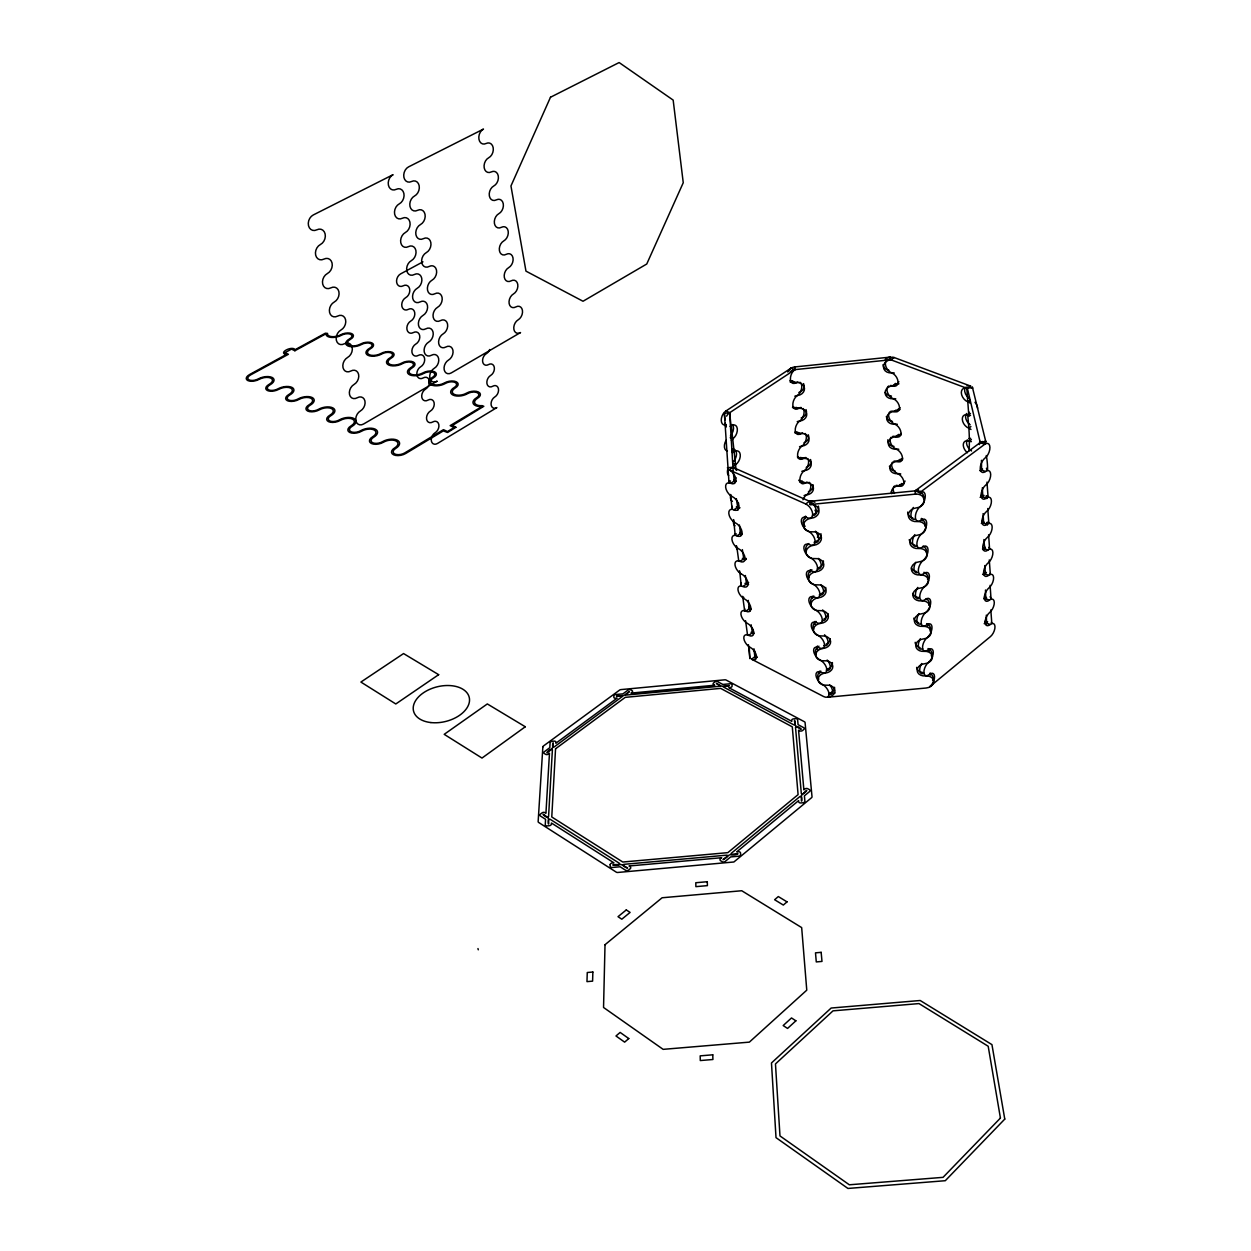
<?xml version="1.0" encoding="UTF-8"?>
<svg xmlns="http://www.w3.org/2000/svg" width="1251" height="1251" viewBox="0 0 1251 1251"><rect width="100%" height="100%" fill="white"/><g stroke="black" fill="none" stroke-linecap="round" stroke-linejoin="round"><path stroke-width="1.5" d="M731.131 424.715L731.178 427.123L729.646 412.736L794.901 369.655L791.054 368.138L725.893 411A7.834 4.816 -67 0 0 721.264 420.367A7.834 4.816 -67 0 0 726.252 424.761M981.128 497.179L981.441 494.849L982.801 497.022L982.348 487.765M984.349 598.557L984.6 596.571L985.835 599.761L985.475 590.019M987.336 522.293L987.414 525.029M986.57 495.881L986.601 498.508M749.318 607.001L749.396 610.05L748.27 600.355M971.996 388.295L972.308 386.856L985.866 441.916A8.21 0.798 84.6 0 0 984.975 443.542M548.454 818.451C549.658 831.336 546.108 817.919 550.19 819.311L619.542 863.393C621.309 867.209 602.153 864.144 621.309 864.597C636.54 872.056 618.964 865.676 623.983 864.332L726.69 855.168C731.882 855.809 714.118 865.067 729.317 854.98C748.27 850.883 729.958 857.826 731.131 853.432L799.749 796.684C803.721 794.463 800.734 808.662 801.469 795.511M552.504 747.989C554.865 735.854 550.393 749.005 554.271 746.878L622.638 696.26L616.508 696.197L623.983 695.447L629.331 691.553L625.594 695.118L720.232 686.22L716.385 683.359L721.858 686.252L729.364 685.579L723.234 686.877L793.525 724.704C797.559 726.065 792.571 713.727 795.355 725.471M967.648 414.738C969.431 431.845 969.556 439.148 969.165 450.751M732.148 509.11L732.101 506.248L732.445 508.141M741.202 582.731L741.217 583.982M801.563 795.214C812.352 784.033 803.455 796.308 801.328 793.619L795.511 727.316C797.591 723.938 807.255 734.478 795.558 725.783M552.363 748.286C541.433 759.091 549.736 746.847 552.395 749.834L548.579 816.45C546.406 819.952 537.445 808.662 548.329 818.138M812.493 515.475A8.397 4.926 54.2 0 0 816.231 509.908A8.397 4.926 54.2 0 0 809.444 501.26L732.93 467.342L729.177 469.891L805.691 503.95A8.413 4.91 54.2 0 1 812.634 513.629A8.413 4.91 54.2 0 1 806.958 517.648A8.382 4.863 54 0 0 801.328 521.604A8.382 4.863 54 0 0 808.224 531.222A8.335 4.816 53.8 0 1 815.105 540.807A8.335 4.816 53.8 0 1 809.475 544.654A8.304 4.769 53.5 0 0 803.893 548.438A8.304 4.769 53.5 0 0 810.711 557.962A8.257 4.723 53.3 0 1 817.528 567.469A8.257 4.723 53.3 0 1 811.93 571.16A8.225 4.676 53.1 0 0 806.395 574.772A8.225 4.676 53.1 0 0 813.15 584.217A8.194 4.629 52.9 0 1 819.905 593.631A8.194 4.629 52.9 0 1 814.354 597.165A8.163 4.597 52.7 0 0 808.85 600.621A8.163 4.597 52.7 0 0 815.543 609.988A8.116 4.551 52.5 0 1 822.251 619.308A8.116 4.551 52.5 0 1 816.731 622.685A8.085 4.504 52.3 0 0 811.258 626A8.085 4.504 52.3 0 0 817.904 635.273A8.053 4.457 52.1 0 1 824.534 644.531A8.053 4.457 52.1 0 1 819.061 647.752A8.022 4.425 52 0 0 813.635 650.911A8.022 4.425 52 0 0 820.218 660.106A7.991 4.378 51.8 0 1 826.786 669.269A7.991 4.378 51.8 0 1 821.344 672.35A7.959 4.332 51.6 0 0 815.965 675.384A7.959 4.332 51.6 0 0 822.486 684.5A7.928 4.3 51.5 0 1 828.991 693.586A7.928 4.3 51.5 0 1 823.596 696.526L751.57 659.199L755.057 656.556A7.662 4.066 52.9 0 0 757.371 657.213M751.57 659.199A7.678 4.066 52.9 0 0 756.495 656.165A7.678 4.066 52.9 0 0 750.178 647.346A7.709 4.097 53.1 0 1 743.845 638.495A7.709 4.097 53.1 0 1 748.755 635.399L752.273 632.756A7.725 4.144 53.2 0 0 753.868 633.334M927.648 637.197A8.053 4.128 -64.5 0 0 931.995 626.939A8.053 4.128 -64.5 0 0 926.616 624.953A8.085 4.16 -64.7 0 1 921.174 622.685A8.085 4.16 -64.7 0 1 925.943 612.271A8.132 4.206 -64.9 0 0 930.728 601.825A8.132 4.206 -64.9 0 0 925.271 599.479A8.163 4.238 -65.1 0 1 919.766 597.087A8.163 4.238 -65.1 0 1 924.583 586.578A8.21 4.285 -65.2 0 0 929.399 576.023A8.21 4.285 -65.2 0 0 923.895 573.537A8.257 4.316 -65.4 0 1 918.328 571.003A8.257 4.316 -65.4 0 1 923.191 560.385A8.288 4.363 -65.6 0 0 928.054 549.736A8.288 4.363 -65.6 0 0 922.487 547.109A8.335 4.394 -65.8 0 1 916.874 544.42A8.335 4.394 -65.8 0 1 921.784 533.692A8.382 4.441 -66 0 0 926.694 522.934A8.382 4.441 -66 0 0 921.064 520.166A8.413 4.488 -66.3 0 1 915.372 517.335A8.413 4.488 -66.3 0 1 920.329 506.499A8.46 4.519 -66.5 0 0 925.287 495.631A8.46 4.519 -66.5 0 0 919.61 492.706L915.138 490.83L980.237 442.573L985.866 441.916M919.61 492.706L984.678 444.324A8.257 4.269 -67.5 0 1 989.932 447.389A8.257 4.269 -67.5 0 1 985.084 457.991A8.21 4.238 -67.2 0 0 980.252 468.546A8.21 4.238 -67.2 0 0 985.491 471.518A8.178 4.206 -67 0 1 990.698 474.426A8.178 4.206 -67 0 1 985.897 484.919A8.132 4.16 -66.8 0 0 981.097 495.365A8.132 4.16 -66.8 0 0 986.288 498.195A8.085 4.128 -66.6 0 1 991.433 500.963A8.085 4.128 -66.6 0 1 986.679 511.362A8.053 4.097 -66.5 0 0 981.941 521.714A8.053 4.097 -66.5 0 0 987.07 524.388A8.006 4.05 -66.3 0 1 992.168 527.031A8.006 4.05 -66.3 0 1 987.461 537.32A7.975 4.019 -66.1 0 0 982.754 547.563L982.786 549.627M748.755 635.399A7.741 4.144 53.2 0 0 753.712 632.24A7.741 4.144 53.2 0 0 747.332 623.342A7.772 4.175 53.4 0 1 740.952 614.413A7.772 4.175 53.4 0 1 745.893 611.176L749.443 608.549A7.787 4.222 53.6 0 0 751.053 609.112M967.445 452.753A7.756 5.067 52.8 0 1 963.333 444.042A7.756 5.067 52.8 0 1 969.212 441.165L971.37 439.586M896.107 485.388A7.35 4.551 53.2 0 1 898.499 485.841L900.611 484.293M970.463 413.471L968.29 415.051A7.819 5.16 53.4 0 0 962.3 419.21A7.819 5.16 53.4 0 0 968.743 428.17L970.917 426.591M745.893 611.176A7.803 4.222 53.6 0 0 750.866 607.877A7.803 4.222 53.6 0 0 744.439 598.901A7.834 4.253 53.8 0 1 737.996 589.893A7.834 4.253 53.8 0 1 742.969 586.516L745.361 584.78M893.918 461.197A7.397 4.629 53.7 0 1 897.03 461.478L899.156 459.946M742.969 586.516A7.866 4.3 54 0 0 747.989 583.075A7.866 4.3 54 0 0 741.499 574.021A7.897 4.332 54.2 0 1 734.994 564.952A7.897 4.332 54.2 0 1 739.998 561.418L743.626 558.822A7.928 4.378 54.4 0 0 746.362 559.369M889.555 358.49A7.647 4.957 55.8 0 1 894.215 357.551L970.651 386.106L967.351 388.467A7.881 5.254 54 0 0 961.315 392.783A7.881 5.254 54 0 0 967.821 401.821L970.01 400.242M898.797 449.265A7.475 6.161 -10.5 0 0 896.107 449.125A7.506 6.208 -10.7 0 1 888.273 443.652A7.506 6.208 -10.7 0 1 895.356 436.677L898.75 434.41A7.49 4.754 54.4 0 0 901.189 434.816M805.691 503.95L809.444 501.26M739.998 561.418A7.944 4.378 54.4 0 0 745.049 557.837A7.944 4.378 54.4 0 0 738.497 548.704A7.975 4.41 54.6 0 1 731.944 539.541A7.975 4.41 54.6 0 1 736.98 535.866L740.639 533.27A7.991 4.457 54.8 0 0 742.281 533.786M892.745 436.364A7.459 4.707 54.2 0 1 895.544 436.708A7.49 4.738 54.4 0 0 900.986 432.783A7.49 4.738 54.4 0 0 894.778 424.167A7.522 4.785 54.7 0 1 888.585 415.535A7.522 4.785 54.7 0 1 894.027 411.516L896.185 410M736.98 535.866A8.006 4.457 54.8 0 0 742.062 532.128A8.006 4.457 54.8 0 0 735.447 522.918A8.038 4.488 55 0 1 728.833 513.676A8.038 4.488 55 0 1 733.899 509.845L737.59 507.265A8.069 4.551 55.2 0 0 740.013 507.781M890.399 385.496A7.584 4.863 55.2 0 1 892.479 385.887L895.747 383.619A7.615 4.91 55.5 0 0 898.953 383.791M733.899 509.845A8.085 4.535 55.2 0 0 739.013 505.936A8.085 4.535 55.2 0 0 732.335 496.647A8.116 4.582 55.5 0 1 725.658 487.327A8.116 4.582 55.5 0 1 730.756 483.324L734.493 480.759A8.147 4.629 55.7 0 0 736.167 481.244M892.479 385.887A7.631 4.91 55.5 0 0 897.999 381.649A7.631 4.91 55.5 0 0 891.697 372.892A7.662 4.957 55.8 0 1 885.38 364.119A7.662 4.957 55.8 0 1 890.9 359.803L894.215 357.551M294.876 350.749L326.026 333.751A9.789 4.629 -12.2 0 0 331.077 337.41A9.789 4.629 -12.2 0 0 341.539 335.221A6.552 3.112 -12.2 0 1 350.561 334.283A6.552 3.112 -12.2 0 1 349.482 338.912A9.883 4.723 -12.1 0 0 347.856 345.933A9.883 4.723 -12.1 0 0 361.508 344.478A6.615 3.174 -12 0 1 370.64 343.54A6.615 3.174 -12 0 1 369.608 348.247A9.961 4.816 -11.9 0 0 368.075 355.378A9.961 4.816 -11.9 0 0 381.868 353.924A6.677 3.253 -11.8 0 1 391.094 352.97A6.677 3.253 -11.8 0 1 390.14 357.755A10.055 4.926 -11.7 0 0 388.701 365.026A10.055 4.926 -11.7 0 0 402.65 363.556A6.724 3.315 -11.6 0 1 411.97 362.602A6.724 3.315 -11.6 0 1 411.079 367.466A10.149 5.02 -11.4 0 0 409.749 374.862A10.149 5.02 -11.4 0 0 423.839 373.392A6.787 3.393 -11.3 0 1 433.253 372.423A6.787 3.393 -11.3 0 1 432.439 377.38A10.243 5.129 -11.2 0 0 431.22 384.901A10.243 5.129 -11.2 0 0 445.465 383.416A6.849 3.456 -11.1 0 1 454.989 382.431A6.849 3.456 -11.1 0 1 454.238 387.482A10.336 5.239 -11 0 0 453.128 395.144A10.336 5.239 -11 0 0 467.53 393.658A6.927 3.534 -10.8 0 1 477.147 392.658A6.927 3.534 -10.8 0 1 476.475 397.802A10.43 5.348 -10.7 0 0 473.394 403.901A10.43 5.348 -10.7 0 0 481.995 406.512L450.141 425.637L454.113 427.561L447.467 431.564L443.495 429.64L404.699 452.94A7.178 3.769 -12.3 0 1 394.737 453.957A7.178 3.769 -12.3 0 1 395.738 448.421A10.727 5.583 -12.4 0 0 397.255 440.196A10.727 5.583 -12.4 0 0 382.446 441.697A7.115 3.675 -12.5 0 1 372.61 442.698A7.115 3.675 -12.5 0 1 373.674 437.256A10.633 5.457 -12.6 0 0 375.316 429.202A10.633 5.457 -12.6 0 0 360.663 430.688A7.053 3.597 -12.7 0 1 350.937 431.689A7.053 3.597 -12.7 0 1 352.078 426.341A10.524 5.348 -12.8 0 0 353.83 418.413A10.524 5.348 -12.8 0 0 339.334 419.898A6.99 3.518 -12.9 0 1 329.717 420.883A6.99 3.518 -12.9 0 1 330.936 415.645A10.43 5.223 -13 0 0 332.782 407.857A10.43 5.223 -13 0 0 318.442 409.327A6.927 3.44 -13.1 0 1 308.919 410.312A6.927 3.44 -13.1 0 1 310.217 405.168A10.336 5.113 -13.2 0 0 312.156 397.521A10.336 5.113 -13.2 0 0 297.973 398.975A6.865 3.378 -13.3 0 1 288.559 399.96A6.865 3.378 -13.3 0 1 289.904 394.894A10.243 5.004 -13.3 0 0 291.952 387.388A10.243 5.004 -13.3 0 0 277.925 388.842A6.802 3.3 -13.4 0 1 268.59 389.812A6.802 3.3 -13.4 0 1 270.013 384.839A10.164 4.895 -13.5 0 0 272.139 377.458A10.164 4.895 -13.5 0 0 258.253 378.897A6.74 3.237 -13.6 0 1 249.027 379.851A6.74 3.237 -13.6 0 1 250.513 374.972L288.387 354.299L285.025 352.657L291.514 349.123L294.908 350.765M422.963 261.834L400.617 273.891A6.787 5.082 -68.6 0 0 396.708 282.663A6.787 5.082 -68.6 0 0 403.197 285.807A6.755 5.051 -68.2 0 1 409.64 288.903A6.755 5.051 -68.2 0 1 405.762 297.629A6.74 5.02 -67.8 0 0 401.884 306.339A6.74 5.02 -67.8 0 0 408.311 309.372A6.708 4.973 -67.4 0 1 414.675 312.359A6.708 4.973 -67.4 0 1 410.844 321.007A6.677 4.941 -67 0 0 406.997 329.639A6.677 4.941 -67 0 0 413.346 332.578A6.646 4.91 -66.6 0 1 419.648 335.456A6.646 4.91 -66.6 0 1 415.832 344.041A6.63 4.863 -66.3 0 0 412.017 352.61A6.63 4.863 -66.3 0 0 418.303 355.425A6.599 4.832 -65.9 0 1 424.542 358.208A6.599 4.832 -65.9 0 1 420.758 366.731A6.568 4.801 -65.6 0 0 416.958 375.222A6.568 4.801 -65.6 0 0 423.182 377.943A6.552 4.769 -65.3 0 1 429.359 380.617A6.552 4.769 -65.3 0 1 425.606 389.077A6.521 4.723 -65 0 0 421.837 397.505A6.521 4.723 -65 0 0 427.998 400.117A6.49 4.691 -64.7 0 1 434.113 402.697A6.49 4.691 -64.7 0 1 430.375 411.079A6.474 4.66 -64.4 0 0 426.654 419.445A6.474 4.66 -64.4 0 0 432.752 421.978A6.443 4.629 -64.1 0 1 438.804 424.464A6.443 4.629 -64.1 0 1 435.082 432.783A6.427 4.597 -63.8 0 0 431.376 441.071A6.427 4.597 -63.8 0 0 437.412 443.511L496.866 407.591A6.302 4.41 -65.6 0 1 491.158 405.089A6.302 4.41 -65.6 0 1 494.802 396.958A6.318 4.441 -65.8 0 0 498.445 388.795A6.318 4.441 -65.8 0 0 492.722 386.246A6.349 4.472 -66.1 0 1 486.952 383.65A6.349 4.472 -66.1 0 1 490.627 375.456A6.364 4.504 -66.4 0 0 494.286 367.231A6.364 4.504 -66.4 0 0 488.5 364.588A6.396 4.535 -66.7 0 1 482.683 361.899A6.396 4.535 -66.7 0 1 486.373 353.626A6.411 4.566 -67 0 0 489.657 349.514M788.599 370.734A7.647 6.536 -7.4 0 1 794.792 366.934L890.227 357.114L890.728 359.772A7.709 6.536 -12.1 0 0 883.456 367.106A7.709 6.536 -12.1 0 0 891.51 372.861A7.678 6.49 -11.8 0 1 894.262 373.017M790.163 371.797A7.647 6.536 -7.4 0 1 795.089 369.608L890.728 359.772M728.958 480.884L728.989 482.62L724.376 413.268L729.646 412.736L733.195 471.408M968.039 414.097L968.868 416.38L966.757 387.794L972.778 388.013M727.378 467.78L732.867 467.233M810.007 504.544L915.544 494.114A8.507 6.896 -10.5 0 1 924.364 500.165A8.507 6.896 -10.5 0 1 916.295 507.906A8.46 6.818 -10.3 0 0 908.257 515.568A8.46 6.818 -10.3 0 0 917.03 521.573A8.429 6.755 -10.1 0 1 925.771 527.515A8.429 6.755 -10.1 0 1 917.765 535.1A8.382 6.693 -9.9 0 0 909.805 542.621A8.382 6.693 -9.9 0 0 918.5 548.517A8.335 6.63 -9.8 0 1 927.163 554.349A8.335 6.63 -9.8 0 1 919.219 561.793A8.304 6.568 -9.6 0 0 911.338 569.174A8.304 6.568 -9.6 0 0 919.938 574.944A8.257 6.505 -9.5 0 1 928.508 580.667A8.257 6.505 -9.5 0 1 920.658 587.986A8.225 6.458 -9.3 0 0 912.839 595.226A8.225 6.458 -9.3 0 0 921.362 600.887A8.178 6.396 -9.2 0 1 929.837 606.516A8.178 6.396 -9.2 0 1 922.05 613.678A8.147 6.333 -9 0 0 914.309 620.793A8.147 6.333 -9 0 0 922.738 626.36A8.1 6.271 -8.9 0 1 931.151 631.88A8.1 6.271 -8.9 0 1 923.426 638.917A8.069 6.224 -8.8 0 0 915.748 645.907A8.069 6.224 -8.8 0 0 924.114 651.364A8.038 6.161 -8.6 0 1 932.433 656.775A8.038 6.161 -8.6 0 1 924.786 663.687A7.991 6.114 -8.5 0 0 917.155 670.552A7.991 6.114 -8.5 0 0 925.443 675.915A7.959 6.052 -8.4 0 1 933.699 681.232A7.959 6.052 -8.4 0 1 926.1 688.019L827.646 697.229A7.913 6.036 -5.5 0 0 834.964 690.474A7.913 6.036 -5.5 0 0 826.536 685.188A7.944 6.099 -5.6 0 1 818.076 679.856A7.944 6.099 -5.6 0 1 825.425 673.038A7.975 6.146 -5.6 0 0 832.806 666.173A7.975 6.146 -5.6 0 0 824.3 660.794A8.022 6.208 -5.7 0 1 815.761 655.368A8.022 6.208 -5.7 0 1 823.174 648.425A8.053 6.271 -5.7 0 0 830.617 641.419A8.053 6.271 -5.7 0 0 822.032 635.946A8.085 6.318 -5.8 0 1 813.4 630.41A8.085 6.318 -5.8 0 1 820.875 623.342A8.132 6.38 -5.8 0 0 828.381 616.211A8.132 6.38 -5.8 0 0 819.718 610.644A8.163 6.443 -5.9 0 1 811.008 604.999A8.163 6.443 -5.9 0 1 818.545 597.806A8.21 6.505 -6 0 0 826.113 590.55A8.21 6.505 -6 0 0 817.356 584.858A8.241 6.568 -6 0 1 808.553 579.119A8.241 6.568 -6 0 1 816.152 571.785A8.272 6.63 -6.1 0 0 823.799 564.389A8.272 6.63 -6.1 0 0 814.948 558.587A8.319 6.693 -6.2 0 1 806.066 552.739A8.319 6.693 -6.2 0 1 813.729 545.28A8.366 6.755 -6.3 0 0 821.438 537.742A8.366 6.755 -6.3 0 0 812.493 531.831A8.397 6.818 -6.4 0 1 803.517 525.858A8.397 6.818 -6.4 0 1 811.258 518.258A8.444 6.881 -6.4 0 0 819.03 510.564A8.444 6.881 -6.4 0 0 810.007 504.544L809.647 501.307L914.934 490.877A8.491 6.881 -10.5 0 1 923.566 498.727M829.194 693.617L834.98 693.07M890.9 359.803L967.351 388.467M984.678 444.324L980.237 442.573L967.43 388.561M790.069 381.962A7.662 4.566 -68.2 0 0 792.274 381.148L796.105 382.665A7.631 4.535 -67.9 0 1 797.95 381.899M979.986 470.392A8.194 4.238 -67.3 0 0 981.081 469.735L985.491 471.518M795.949 407.341L798.482 408.373A7.569 4.457 -67.5 0 1 801.344 407.56M980.127 497.319A8.116 4.175 -66.9 0 0 981.926 496.397L986.288 498.195M797.043 432.064L800.828 433.628A7.49 4.378 -67 0 1 802.626 432.83M725.893 411L729.724 412.627A7.85 4.816 -67 0 0 726.612 416.161M981.316 523.387A8.038 4.097 -66.5 0 0 982.739 522.558L987.07 524.388M800.624 457.397L803.111 458.476A7.428 4.316 -66.5 0 1 806.238 457.663M730.224 437.725L732.758 438.82A7.803 4.769 -66.8 0 0 737.308 428.765A7.803 4.769 -66.8 0 0 731.256 425.778A7.85 4.816 -67 0 1 730.084 426.388M982.488 548.939A7.959 4.019 -66.1 0 0 983.552 548.266L987.852 550.112A7.928 3.988 -65.9 0 1 992.887 552.614A7.928 3.988 -65.9 0 1 988.227 562.809A7.897 3.956 -65.7 0 0 983.567 572.958L983.567 574.709M731.726 450.641L734.259 451.752A7.741 4.691 -66.2 0 1 740.248 454.598A7.741 4.691 -66.2 0 1 735.744 464.559A7.694 4.644 -66 0 0 733.915 466.248M799.874 482.088A7.381 4.285 -66.3 0 0 801.656 481.26L805.378 482.886A7.365 4.238 -66.1 0 1 807.145 482.057M982.598 574.459A7.881 3.956 -65.7 0 0 984.349 573.505L988.603 575.382A7.866 3.909 -65.5 0 1 993.607 577.743A7.866 3.909 -65.5 0 1 988.978 587.845A7.819 3.878 -65.4 0 0 984.349 597.9A7.819 3.878 -65.4 0 0 989.338 600.199A7.787 3.847 -65.2 0 1 994.295 602.435A7.787 3.847 -65.2 0 1 989.713 612.427A7.756 3.816 -65 0 0 985.131 622.404L985.131 623.577M733.227 463.449L735.744 464.559M984.084 598.979A7.803 3.894 -65.4 0 0 985.116 598.291L989.338 600.199M984.177 623.639A7.741 3.816 -65.1 0 0 985.882 622.638L990.073 624.562A7.709 3.784 -64.9 0 1 994.983 626.688A7.709 3.784 -64.9 0 1 990.432 636.603L929.884 686.611A7.913 3.972 -63.9 0 0 934.544 676.463A7.913 3.972 -63.9 0 0 929.243 674.508A7.944 4.019 -64 0 1 923.91 672.491A7.944 4.019 -64 0 1 928.602 662.279A7.975 4.05 -64.2 0 0 933.293 652.037A7.975 4.05 -64.2 0 0 927.945 649.957A8.022 4.081 -64.4 0 1 922.55 647.815A8.022 4.081 -64.4 0 1 927.288 637.51M732.116 509.141L730.553 494.505M749.349 606.829L749.912 610.973M990.167 596.571L991.058 599.276L990.104 585.327M986.445 468.249L986.664 469.078A8.163 0.782 84.6 0 0 987.555 466.858A8.163 0.782 84.6 0 0 986.273 455.552M989.885 573.49L990.339 574.444L989.275 559.948M987.539 496.053L988.071 497.163L986.992 482.12M988.306 522.246L988.837 523.387L987.758 508.531M991.261 622.357L991.824 623.67L990.823 609.909M477.96 948.555L478.273 949.806M988.915 547.297L989.604 549.142L988.603 534.834M731.194 424.746L736.073 469.704M914.934 490.877L915.544 494.114M726.221 426.857C725.768 424.152 725.908 430.391 725.299 423.323M734.697 480.869L734.415 479.258L734.462 482.042L733.242 471.987M740.858 533.489L740.529 531.722L740.623 534.615L739.435 524.967M981.425 460.29C981.535 468.781 981.941 469.297 980.299 471.095M743.923 559.697L742.359 549.627M746.847 584.639C746.19 582.669 746.91 586.547 745.361 575.491M983.098 513.598L983.614 523.293L982.27 520.979L981.957 523.622M983.912 539.541C983.912 543.825 986.163 552.973 982.801 547.469A7.975 4.019 -66.1 0 0 987.852 550.112M738.7 560.636L736.714 546.155M747.472 634.57L745.58 620.731M752.57 633.647L751.132 624.781M984.772 565.561C984.818 570.425 986.804 577.727 983.583 572.88A7.897 3.956 -65.7 0 0 988.603 575.382M986.32 615.132L986.601 624.171L985.381 620.887L985.116 622.435A7.756 3.816 -65 0 0 990.073 624.562M738.106 509.845L736.37 498.727M744.673 610.988L742.672 596.32M794.792 366.934L795.089 369.608M724.939 420.023L724.376 413.268M753.946 648.769L755.025 658.151L754.603 650.645M733.602 519.587L735.213 535.193L735.213 533.692M739.701 571.066L741.249 585.89L741.264 584.921M753.211 629.409L753.462 633.272M748.426 644.718L749.881 658.636L749.255 647.267M979.455 444.574L979.752 441.134L980.299 442.463A8.241 4.285 -67.5 0 1 985.163 443.667M802.954 499.759A7.334 4.206 -65.9 0 1 806.488 494.943A7.365 4.238 -66.1 0 0 810.617 488.109A7.365 4.238 -66.1 0 0 809.053 482.26M805.378 482.886A7.397 4.285 -66.3 0 1 799.921 480.259A7.397 4.285 -66.3 0 1 804.252 470.736A7.428 4.316 -66.5 0 0 808.224 464.621A7.428 4.316 -66.5 0 0 807.583 458.491M803.111 458.476A7.459 4.347 -66.7 0 1 797.606 455.708A7.459 4.347 -66.7 0 1 801.969 446.107A7.49 4.378 -67 0 0 806.051 439.695A7.49 4.378 -67 0 0 805.097 433.487M800.828 433.628A7.522 4.425 -67.2 0 1 795.261 430.751A7.522 4.425 -67.2 0 1 799.655 421.055A7.569 4.457 -67.5 0 0 803.705 414.879A7.569 4.457 -67.5 0 0 803.033 408.53M798.482 408.373A7.6 4.488 -67.7 0 1 792.853 405.355A7.6 4.488 -67.7 0 1 797.309 395.582A7.631 4.535 -67.9 0 0 801.578 388.561A7.631 4.535 -67.9 0 0 799.921 382.227M796.105 382.665A7.678 4.566 -68.2 0 1 790.429 379.522A7.678 4.566 -68.2 0 1 794.901 369.655M726.096 425.371A7.85 4.816 -67 0 1 725.267 423.448M734.259 451.752A7.772 4.738 -66.5 0 1 732.335 452.596M731.272 440.117A7.772 4.738 -66.5 0 1 732.758 438.82M736.057 477.882A7.694 4.644 -66 0 1 735.307 478.117M738.606 503.105A7.631 4.566 -65.5 0 1 738.231 503.199M801.656 481.26A7.35 4.253 -66.1 0 1 802.016 481.025M798.654 457.303A7.443 4.347 -66.8 0 1 797.575 457.678M796.684 432.283A7.522 4.425 -67.2 0 1 794.885 432.909M793.947 407.247A7.584 4.504 -67.7 0 1 792.493 407.654M792.274 381.148A7.631 4.535 -68 0 1 792.649 380.914M787.817 372.032A7.662 4.566 -68.2 0 1 791.054 368.138M732.554 424.558A7.803 4.769 -66.8 0 1 730.443 435.88M727.425 450.985A7.756 4.738 -66.5 0 1 726.159 440.211M732.007 449.344A7.725 4.691 -66.3 0 1 736.464 452.94A7.725 4.691 -66.3 0 1 733.446 461.588M728.629 475.599A7.694 4.66 -66 0 1 728.004 468.453M732.429 501.307A7.615 4.582 -65.5 0 1 730.709 494.739M735.072 525.811A7.553 4.504 -65.1 0 1 733.539 520.041M737.418 549.642A7.49 4.425 -64.6 0 1 736.26 545.889M746.159 558.384A7.459 4.394 -64.4 0 1 745.252 559.682M741.358 574.146A7.428 4.347 -64.2 0 1 739.185 571.16M748.614 582.434A7.397 4.316 -64 0 1 747.66 583.67M743.829 597.462A7.365 4.285 -63.8 0 1 743.547 597.321M747.316 634.851A7.694 4.113 53 0 1 747.426 634.116M751.069 632.287A7.694 4.113 53 0 1 752.273 632.756M744.454 611.16A7.756 4.191 53.4 0 1 744.939 609.049M748.614 608.205A7.756 4.191 53.4 0 1 749.443 608.549M744.939 583.357A7.819 4.269 53.8 0 1 746.566 583.904A7.85 4.3 54 0 0 748.551 584.498M738.575 561.261A7.897 4.347 54.2 0 1 738.684 560.479M742.39 558.368A7.897 4.347 54.2 0 1 743.626 558.822M735.76 534.677A7.959 4.425 54.6 0 1 736.229 533.755M739.794 532.942A7.959 4.425 54.6 0 1 740.639 533.27M736.339 506.827A8.038 4.504 55 0 1 737.59 507.265M729.38 483.183A8.116 4.582 55.5 0 1 730.49 480.9M733.649 480.447A8.116 4.582 55.5 0 1 734.493 480.759M732.93 467.342A8.147 4.629 55.7 0 1 736.73 470.36M805.05 518.68A8.366 4.879 54 0 1 805.472 516.147M815.496 531.206A8.319 4.832 53.7 0 1 818.811 539.494A8.319 4.832 53.7 0 1 814.073 542.293M818.31 558.399A8.257 4.738 53.3 0 1 821.219 565.89A8.257 4.738 53.3 0 1 817.356 568.986M810.069 572.317A8.21 4.691 53.1 0 1 810.304 569.752M820.687 584.639A8.178 4.644 52.9 0 1 823.533 592.239A8.178 4.644 52.9 0 1 819.296 594.913M812.493 598.15A8.147 4.597 52.7 0 1 812.509 596.383M822.626 609.941A8.116 4.551 52.5 0 1 825.863 617.243A8.116 4.551 52.5 0 1 822.454 620.59M815.058 624.468A8.069 4.519 52.3 0 1 814.98 621.403M824.518 634.789A8.038 4.472 52.1 0 1 828.115 642.639A8.038 4.472 52.1 0 1 823.909 645.5M817.528 649.832A8.006 4.425 52 0 1 817.435 646.001M827.161 660.043A7.975 4.378 51.8 0 1 830.32 667.565A7.975 4.378 51.8 0 1 826.16 670.114M819.671 673.789A7.944 4.347 51.6 0 1 819.53 671.208M829.741 684.844A7.913 4.3 51.5 0 1 832.494 691.85A7.913 4.3 51.5 0 1 828.772 694.383M729.177 469.891A8.163 4.613 55.7 0 1 735.901 479.274A8.163 4.613 55.7 0 1 730.756 483.324M832.4 662.561A7.959 6.146 -5.6 0 1 827.302 669.16M816.262 654.336A7.991 6.208 -5.7 0 1 818.967 646.204M830.242 638.745A8.038 6.255 -5.7 0 1 826.129 644.124M813.666 629.05A8.069 6.318 -5.8 0 1 816.168 621.466M828.021 613.584A8.116 6.38 -5.9 0 1 823.877 619.057M811.289 603.701A8.147 6.443 -5.9 0 1 813.791 595.976M825.738 587.47A8.178 6.49 -6 0 1 821.031 593.772M808.85 577.868A8.225 6.552 -6.1 0 1 811.852 569.705M823.393 560.855A8.257 6.615 -6.1 0 1 818.686 567.751M806.363 551.566A8.304 6.677 -6.2 0 1 808.897 543.544M820.937 533.739A8.335 6.74 -6.3 0 1 816.278 541.261M805.112 526.405A8.382 6.802 -6.4 0 1 806.395 516.585M818.404 506.108A8.413 6.881 -6.5 0 1 813.838 514.255M809.647 501.307A8.413 6.881 -6.5 0 1 814.901 502.23M912.855 518.023A8.444 6.818 -10.3 0 1 907.679 512.081M921.111 518.977A8.397 6.755 -10.1 0 1 924.974 525.999M914.919 545.076A8.366 6.693 -10 0 1 909.258 539.603M923.05 546.124A8.319 6.63 -9.8 0 1 926.365 552.77M916.389 571.488A8.288 6.568 -9.6 0 1 911.322 567.954M923.942 572.286A8.241 6.505 -9.5 0 1 927.57 579.51M918.985 597.571A8.21 6.443 -9.3 0 1 912.62 593.506M926.287 598.666A8.163 6.38 -9.2 0 1 928.914 605.281M918.703 622.732A8.132 6.333 -9 0 1 913.824 618.135M926.663 623.624A8.085 6.271 -8.9 0 1 930.04 631.036M920.095 647.705A8.053 6.208 -8.8 0 1 915.169 642.31M927.992 648.581A8.022 6.161 -8.7 0 1 931.323 655.868M922.566 672.459A7.975 6.099 -8.5 0 1 916.623 667.377M930.228 673.554A7.944 6.052 -8.4 0 1 932.589 680.247M834.589 687.284A7.897 6.036 -5.5 0 1 830.038 693.132M818.858 679.152A7.928 6.099 -5.6 0 1 820.781 671.052M928.821 648.597A7.959 4.066 -64.2 0 1 929.04 651.208M922.612 648.659A8.006 4.097 -64.4 0 1 918.453 646.845A8.006 4.097 -64.4 0 1 920.298 638.776M927.617 624.108A8.038 4.128 -64.5 0 1 927.773 625.891M921.236 623.67A8.085 4.175 -64.7 0 1 917.046 621.763A8.085 4.175 -64.7 0 1 918.891 613.569M926.365 599.182A8.116 4.206 -64.9 0 1 926.412 599.636M919.094 598.525A8.163 4.253 -65.1 0 1 915.482 595.554A8.163 4.253 -65.1 0 1 917.781 587.407M918.406 572.301A8.241 4.332 -65.4 0 1 914.184 570.378A8.241 4.332 -65.4 0 1 915.716 562.262M916.576 546.046A8.319 4.41 -65.8 0 1 912.542 543.2A8.319 4.41 -65.8 0 1 914.841 534.599M921.534 518.399A8.366 4.441 -66.1 0 1 922.268 520.807M915.091 519.118A8.397 4.488 -66.3 0 1 911.025 516.147A8.397 4.488 -66.3 0 1 913.339 507.437M920.095 491.049A8.444 4.535 -66.5 0 1 920.83 493.52M915.138 490.83A8.444 4.535 -66.5 0 1 918.484 489.845M981.081 469.735A8.163 4.206 -67.1 0 1 982.535 468.937M986.038 496.068A8.085 4.128 -66.7 0 1 987.023 498.492M981.926 496.397A8.085 4.128 -66.7 0 1 984.052 495.412M987.039 522.402A7.991 4.066 -66.3 0 1 987.649 523.7M982.739 522.558A7.991 4.066 -66.3 0 1 983.818 521.886M983.552 548.266A7.913 3.988 -65.9 0 1 985.303 547.312M984.349 573.505A7.85 3.925 -65.6 0 1 986.413 572.458M985.116 598.291A7.772 3.862 -65.2 0 1 986.507 597.431M985.882 622.638A7.709 3.784 -64.9 0 1 987.602 621.653M930.103 673.038A7.897 3.988 -63.9 0 1 930.353 675.118M923.957 673.194A7.928 4.019 -64 0 1 919.845 671.49A7.928 4.019 -64 0 1 921.674 663.515M971.402 441.619A7.787 5.113 53.1 0 1 969.212 441.165M968.743 428.17A7.787 5.113 53.1 0 1 970.979 429.468M970.51 415.473A7.85 5.207 53.7 0 1 968.29 415.051M967.821 401.821A7.85 5.207 53.7 0 1 970.072 403.103M888.648 386.012A7.584 4.863 55.2 0 0 887.522 392.501A7.584 4.863 55.2 0 0 893.245 398.756A7.553 4.832 55 0 1 899.5 407.435A7.553 4.832 55 0 1 894.027 411.516M891.228 437.162A7.459 4.707 54.2 0 0 890.837 443.448A7.459 4.707 54.2 0 0 896.295 449.156A7.428 4.66 53.9 0 1 902.44 457.694A7.428 4.66 53.9 0 1 897.03 461.478M892.51 462.119A7.397 4.629 53.7 0 0 892.479 468.281A7.397 4.629 53.7 0 0 897.765 473.707A7.381 4.582 53.4 0 1 903.863 482.182A7.381 4.582 53.4 0 1 898.499 485.841M894.449 493.394A7.35 4.551 53.2 0 1 894.512 485.951M971.542 450.97A7.741 5.067 52.8 0 1 967.289 439.805M969.072 438.522A7.741 5.067 52.8 0 1 970.667 438.35M970.197 424.824A7.803 5.16 53.4 0 1 966.585 413.487M968.931 412.283A7.803 5.16 53.4 0 1 969.337 412.267M974.982 402.29A7.834 5.207 53.7 0 1 977.594 408.233M968.853 398.162A7.881 5.254 54 0 1 965.412 387.31M966.867 386.074A7.881 5.254 54 0 1 970.651 386.106M895.325 383.463A7.584 4.879 55.2 0 1 895.747 383.619M900.079 409.546A7.553 4.832 55 0 1 897.686 409.39M902.628 459.602A7.428 4.676 53.9 0 1 900.22 459.18M903.675 483.981A7.365 4.597 53.4 0 1 901.658 483.511M891.541 493.629A7.381 6.005 -10 0 1 898.327 485.81A7.412 6.067 -10.2 0 0 905.052 481.025M900.751 473.941A7.412 6.067 -10.2 0 0 897.592 473.676A7.443 6.114 -10.4 0 1 889.821 468.296A7.443 6.114 -10.4 0 1 896.858 461.447A7.475 6.161 -10.5 0 0 902.737 458.273M901.283 433.456A7.537 6.271 -10.9 0 1 895.356 436.677M897.311 424.277A7.537 6.271 -10.9 0 0 894.606 424.136A7.584 6.318 -11.1 0 1 886.693 418.569A7.584 6.318 -11.1 0 1 893.84 411.485A7.615 6.38 -11.4 0 0 900.095 407.779M895.794 398.866A7.615 6.38 -11.4 0 0 893.073 398.725A7.647 6.427 -11.6 0 1 885.098 393.064A7.647 6.427 -11.6 0 1 892.291 385.855A7.678 6.49 -11.8 0 0 898.859 381.649M789.866 380.539A7.647 6.536 -7.4 0 0 796.293 382.618A7.615 6.474 -7.3 0 1 804.471 388.295A7.615 6.474 -7.3 0 1 797.481 395.519A7.584 6.427 -7.2 0 0 794.823 396.223M792.665 406.606A7.584 6.427 -7.2 0 0 798.67 408.326A7.553 6.364 -7.1 0 1 806.77 413.909A7.553 6.364 -7.1 0 1 799.842 421.008A7.522 6.318 -7 0 0 797.2 421.696M795.042 431.908A7.522 6.318 -7 0 0 801 433.581A7.49 6.255 -6.9 0 1 809.037 439.07A7.49 6.255 -6.9 0 1 802.157 446.06A7.459 6.208 -6.8 0 0 799.53 446.732M797.403 456.771A7.459 6.208 -6.8 0 0 803.298 458.429A7.428 6.161 -6.7 0 1 811.258 463.808A7.428 6.161 -6.7 0 1 804.424 470.689A7.397 6.099 -6.6 0 0 801.828 471.346M798.717 480.196A7.397 6.099 -6.6 0 0 805.55 482.839A7.365 6.052 -6.5 0 1 813.447 488.14A7.365 6.052 -6.5 0 1 806.66 494.896A7.334 6.005 -6.4 0 0 804.096 495.552M815.027 510.205A7.303 5.958 -6.3 0 1 815.371 511.018M816.371 532.66A7.24 5.848 -6.2 0 1 817.482 537.523M892.807 493.426A7.365 6.005 -10 0 1 891.4 491.659M894.965 470.861A7.428 6.099 -10.4 0 1 889.445 466.201M893.996 446.388A7.49 6.208 -10.8 0 1 887.85 439.773M892.479 421.431A7.569 6.318 -11.2 0 1 886.318 416.552M891.478 396.067A7.631 6.427 -11.6 0 1 885.161 392.423M888.804 370.155A7.694 6.536 -12.1 0 1 883.003 364.698M885.223 359.318A7.694 6.536 -12.1 0 1 890.227 357.114M803.564 383.588A7.6 6.474 -7.3 0 1 798.81 392.517M806.066 409.624A7.537 6.364 -7.1 0 1 801.156 417.975M808.334 434.785A7.475 6.255 -6.9 0 1 803.971 442.823M810.554 459.524A7.412 6.146 -6.7 0 1 806.223 467.436M813.025 484.7A7.35 6.052 -6.5 0 1 808.443 491.643M455.88 427.295L447.608 432.486L443.307 430.907L405.746 453.472A8.866 4.644 -12.3 0 1 393.455 454.738A8.866 4.644 -12.3 0 1 394.69 447.889A9.054 4.707 -12.4 0 0 395.973 440.946A9.054 4.707 -12.4 0 0 383.478 442.213A8.788 4.551 -12.5 0 1 371.328 443.464A8.788 4.551 -12.5 0 1 372.657 436.74A8.96 4.613 -12.6 0 0 374.033 429.937A8.96 4.613 -12.6 0 0 361.68 431.188A8.71 4.441 -12.7 0 1 349.654 432.424A8.71 4.441 -12.7 0 1 351.078 425.84A8.882 4.504 -12.8 0 0 352.547 419.148A8.882 4.504 -12.8 0 0 340.335 420.399A8.632 4.347 -12.9 0 1 328.434 421.618A8.632 4.347 -12.9 0 1 329.951 415.144A8.804 4.41 -13 0 0 331.515 408.577A8.804 4.41 -13 0 0 319.412 409.828A8.554 4.253 -13.1 0 1 307.652 411.047A8.554 4.253 -13.1 0 1 309.247 404.683A8.726 4.316 -13.2 0 0 310.889 398.225A8.726 4.316 -13.2 0 0 298.926 399.46A8.476 4.16 -13.3 0 1 287.292 400.664A8.476 4.16 -13.3 0 1 288.965 394.425A8.648 4.222 -13.3 0 0 290.685 388.091A8.648 4.222 -13.3 0 0 278.848 389.311A8.397 4.081 -13.4 0 1 267.339 390.5A8.397 4.081 -13.4 0 1 269.09 384.37A8.569 4.128 -13.5 0 0 270.888 378.146A8.569 4.128 -13.5 0 0 259.176 379.35A8.319 3.988 -13.6 0 1 247.776 380.554A8.319 3.988 -13.6 0 1 249.606 374.518L286.26 354.518C277.675 352.923 292.077 345.464 295.173 349.654L325.354 333.204L327.527 333.407A8.257 3.909 -12.2 0 0 331.796 336.628A8.257 3.909 -12.2 0 0 340.6 334.799A8.085 3.847 -12.2 0 1 351.75 333.626A8.085 3.847 -12.2 0 1 350.405 339.334A8.335 3.988 -12.1 0 0 349.045 345.26A8.335 3.988 -12.1 0 0 360.554 344.041A8.163 3.925 -12 0 1 371.828 342.868A8.163 3.925 -12 0 1 370.562 348.685A8.413 4.066 -11.9 0 0 369.28 354.705A8.413 4.066 -11.9 0 0 380.914 353.486A8.241 4.003 -11.8 0 1 392.298 352.297A8.241 4.003 -11.8 0 1 391.11 358.208A8.476 4.16 -11.7 0 0 389.905 364.338A8.476 4.16 -11.7 0 0 401.665 363.103A8.304 4.097 -11.6 0 1 413.174 361.914A8.304 4.097 -11.6 0 1 412.064 367.935A8.554 4.238 -11.4 0 0 410.954 374.174A8.554 4.238 -11.4 0 0 422.838 372.923A8.382 4.175 -11.3 0 1 434.457 371.735A8.382 4.175 -11.3 0 1 433.44 377.849A8.632 4.332 -11.2 0 0 432.424 384.198A8.632 4.332 -11.2 0 0 444.433 382.947A8.46 4.269 -11.1 0 1 456.193 381.743A8.46 4.269 -11.1 0 1 455.27 387.966A8.726 4.425 -11 0 0 454.332 394.425A8.726 4.425 -11 0 0 466.482 393.174A8.538 4.363 -10.8 0 1 478.367 391.954A8.538 4.363 -10.8 0 1 477.538 398.287A8.804 4.519 -10.7 0 0 474.942 403.447A8.804 4.519 -10.7 0 0 482.182 405.652L483.809 406.309L452.455 425.403L455.88 427.295M610.191 864.66L610.16 866.161A2.111 1.486 -11.4 0 0 612.224 867.475L620.121 866.771L625.641 870.289A2.127 1.501 -11 0 0 628.612 870.039L630.113 868.835A2.127 1.501 -10.9 0 0 630.144 866.693L629.018 865.989L721.686 857.717L720.592 858.624A2.127 1.501 -7.9 0 0 720.67 860.766L722.218 861.704A2.127 1.501 -7.9 0 0 725.205 861.439L730.647 856.919L738.59 856.216A2.127 1.501 -7.4 0 0 740.623 854.527L740.545 853.026A2.127 1.501 -7.4 0 0 738.371 851.712L736.761 851.853L798.607 800.64L798.685 801.719A2.08 1.423 -5.4 0 0 800.875 802.954L802.939 802.767A2.08 1.423 -5.3 0 0 804.878 801.156L804.409 795.824L809.538 791.586A2.064 1.407 -5.2 0 0 809.35 789.6L807.802 788.74A2.064 1.407 -5.2 0 0 804.909 789.006L803.877 789.85L798.56 730.209L799.686 730.819A1.986 1.314 -5.4 0 0 802.485 730.553L803.799 729.505A1.986 1.314 -5.3 0 0 803.627 727.644L798.075 724.673L797.638 719.81A1.97 1.298 -5.5 0 0 795.558 718.7L793.587 718.872A1.97 1.298 -5.6 0 0 791.727 720.357L791.82 721.327L728.786 687.628L730.24 687.487A1.923 1.235 -7.1 0 0 732.085 686.064L732.023 684.829A1.923 1.235 -7.1 0 0 730.052 683.781L722.875 684.453L717.667 681.67A1.923 1.22 -7.5 0 0 714.962 681.92L713.649 682.921A1.923 1.22 -7.5 0 0 713.727 684.657L714.774 685.22L630.989 693.101L632.005 692.35A1.908 1.22 -9.6 0 0 632.021 690.599L630.692 689.864A1.908 1.22 -9.6 0 0 628.018 690.114L622.92 693.867L615.789 694.524A1.923 1.22 -9.9 0 0 613.866 695.947L613.834 697.182A1.923 1.22 -10 0 0 615.711 698.246L617.15 698.105L555.866 743.235L555.913 742.25A1.97 1.282 -11.8 0 0 554.052 741.124L552.113 741.311A1.97 1.282 -11.8 0 0 550.096 742.797L549.799 747.691L544.42 751.663A1.97 1.298 -12.1 0 0 544.31 753.524L545.624 754.322A1.97 1.298 -12 0 0 548.391 754.072L549.47 753.258L545.936 813.291L544.904 812.634A2.049 1.392 -12.8 0 0 542.043 812.884L540.557 814.01A2.049 1.392 -12.8 0 0 540.432 816.012L545.577 819.296L545.264 824.659A2.064 1.407 -12.8 0 0 547.219 825.91L549.252 825.723A2.064 1.407 -12.7 0 0 551.378 824.112L551.425 823.017L613.913 862.815L612.318 862.971A2.111 1.486 -11.4 0 0 610.191 864.66M605.015 944.708L603.545 1007.477L663.139 1049.354L749.365 1042.13L806.77 990.167L801.672 927.601L741.749 890.743L662.107 897.765L605.015 944.708M592.865 972.027L592.599 981.144L586.969 981.628L587.266 972.512L592.865 972.027M555.553 748.786L551.769 816.981L622.795 862.033L727.832 852.65L798.091 794.635L792.29 726.847L720.654 688.378L625.234 697.354L555.553 748.786M542.856 746.956L538.149 821.485A2.127 1.439 -12.9 0 0 538.696 822.486L616.243 872.135A2.189 1.548 -11.3 0 0 617.775 872.463L733.884 861.986L811.477 797.763A2.142 1.47 -5.1 0 0 812.008 796.668L805.081 722.625A2.049 1.345 -5.3 0 0 804.393 721.733L726.127 680.059A1.986 1.267 -7.3 0 0 724.704 679.825L620.965 689.598A1.97 1.251 -9.8 0 0 619.573 690.099L543.513 745.94A2.033 1.329 -12 0 0 542.856 746.956M550.487 97.25L510.955 185.961L525.967 271.139L583.013 301.256L646.751 264.008L683.249 182.724L673.163 100.096L619.136 62.55L550.487 97.25M1004.772 1119.098L945.287 1180.709L847.943 1188.45L776.011 1137.644L771.476 1062.975L831.149 1008.04L920.189 1000.503L991.949 1044.632L1004.772 1119.098M1000.425 1118.066L943.051 1177.347L849.335 1184.791L779.983 1135.939L775.464 1063.944L833.01 1010.855L919 1003.583L988.196 1046.258L1000.425 1118.066M795.886 1020.816L787.551 1028.431L783.173 1025.554L791.508 1017.954L795.886 1020.816M628.784 1038.549L624.64 1042.146L615.977 1035.984L620.136 1032.419L628.784 1038.549M787.02 901.862L783.329 905.052L774.619 899.735L778.31 896.56L787.02 901.862M626.282 909.93L618.01 916.686L621.81 919.204L630.097 912.417L626.282 909.93M525.295 726.768L481.995 758.059L444.199 734.337L487.327 703.938L525.295 726.768M438.663 674.68L395.801 703.969L360.898 682.061L403.557 653.569L438.663 674.68M436.99 381.242L363.588 424.011A7.772 5.786 -63.2 0 1 355.956 420.993A7.772 5.786 -63.2 0 1 360.444 410.938A7.803 5.833 -63.6 0 0 364.901 400.867A7.803 5.833 -63.6 0 0 357.27 397.755A7.85 5.88 -64 0 1 349.545 394.597A7.85 5.88 -64 0 1 354.064 384.448A7.881 5.942 -64.4 0 0 358.568 374.268A7.881 5.942 -64.4 0 0 350.827 371.031A7.913 5.989 -64.9 0 1 343.024 367.716A7.913 5.989 -64.9 0 1 347.575 357.473A7.959 6.052 -65.3 0 0 352.125 347.199A7.959 6.052 -65.3 0 0 344.275 343.806A7.991 6.099 -65.8 0 1 336.363 340.35A7.991 6.099 -65.8 0 1 340.96 330.014A8.022 6.161 -66.2 0 0 345.557 319.646A8.022 6.161 -66.2 0 0 337.614 316.096A8.069 6.208 -66.7 0 1 329.592 312.484A8.069 6.208 -66.7 0 1 334.236 302.038A8.1 6.271 -67.3 0 0 338.865 291.577A8.1 6.271 -67.3 0 0 330.827 287.871A8.147 6.318 -67.8 0 1 322.695 284.086A8.147 6.318 -67.8 0 1 327.371 273.547A8.194 6.38 -68.4 0 0 332.047 262.976A8.194 6.38 -68.4 0 0 323.9 259.113A8.225 6.427 -68.9 0 1 315.674 255.173A8.225 6.427 -68.9 0 1 320.397 244.524A8.272 6.49 -69.6 0 0 325.104 233.843A8.272 6.49 -69.6 0 0 316.847 229.809A8.319 6.552 -70.2 0 1 308.512 225.712A8.319 6.552 -70.2 0 1 313.282 214.953L393.064 174.687A8.132 6.192 -72.3 0 0 388.42 185.179A8.132 6.192 -72.3 0 0 396.192 189.354A8.085 6.13 -71.7 0 1 403.885 193.452A8.085 6.13 -71.7 0 1 399.272 203.866A8.053 6.083 -71.2 0 0 394.659 214.249A8.053 6.083 -71.2 0 0 402.337 218.253A8.006 6.036 -70.6 0 1 409.937 222.209A8.006 6.036 -70.6 0 1 405.371 232.514A7.959 5.989 -70.1 0 0 400.789 242.788A7.959 5.989 -70.1 0 0 408.373 246.65A7.928 5.927 -69.6 0 1 415.879 250.435A7.928 5.927 -69.6 0 1 411.344 260.646A7.881 5.88 -69.1 0 0 406.81 270.826A7.881 5.88 -69.1 0 0 414.3 274.532A7.834 5.833 -68.6 0 1 421.712 278.16A7.834 5.833 -68.6 0 1 417.224 288.277A7.803 5.786 -68.2 0 0 412.721 298.363A7.803 5.786 -68.2 0 0 420.117 301.913A7.772 5.739 -67.7 0 1 427.435 305.4A7.772 5.739 -67.7 0 1 422.994 315.424A7.725 5.692 -67.3 0 0 418.538 325.416A7.725 5.692 -67.3 0 0 425.84 328.825A7.694 5.645 -66.9 0 1 433.081 332.172A7.694 5.645 -66.9 0 1 428.671 342.102A7.662 5.598 -66.5 0 0 424.245 352A7.662 5.598 -66.5 0 0 431.454 355.253A7.615 5.551 -66.1 0 1 438.616 358.474A7.615 5.551 -66.1 0 1 434.238 368.31A7.584 5.504 -65.7 0 0 429.859 378.115A7.584 5.504 -65.7 0 0 436.99 381.242M520.463 332.594L451.236 372.939A7.553 5.442 -66.1 0 1 444.199 369.796A7.553 5.442 -66.1 0 1 448.562 360.022A7.584 5.489 -66.5 0 0 452.925 350.233A7.584 5.489 -66.5 0 0 445.856 347.012A7.615 5.536 -66.9 0 1 438.741 343.728A7.615 5.536 -66.9 0 1 443.135 333.876A7.662 5.583 -67.3 0 0 447.53 323.993A7.662 5.583 -67.3 0 0 440.399 320.631A7.694 5.63 -67.7 0 1 433.19 317.207A7.694 5.63 -67.7 0 1 437.631 307.261A7.725 5.676 -68.1 0 0 442.056 297.285A7.725 5.676 -68.1 0 0 434.832 293.782A7.772 5.723 -68.6 0 1 427.545 290.216A7.772 5.723 -68.6 0 1 432.017 280.193A7.803 5.77 -69 0 0 436.49 270.122A7.803 5.77 -69 0 0 429.171 266.463A7.85 5.817 -69.5 0 1 421.79 262.757A7.85 5.817 -69.5 0 1 426.294 252.624A7.881 5.864 -70 0 0 430.813 242.459A7.881 5.864 -70 0 0 423.401 238.66A7.928 5.927 -70.5 0 1 415.926 234.781A7.928 5.927 -70.5 0 1 420.477 224.554A7.975 5.974 -71 0 0 425.027 214.296A7.975 5.974 -71 0 0 417.537 210.34A8.006 6.02 -71.5 0 1 409.968 206.321A8.006 6.02 -71.5 0 1 414.566 195.985A8.053 6.067 -72.1 0 0 419.148 185.633A8.053 6.067 -72.1 0 0 411.563 181.504A8.1 6.114 -72.6 0 1 403.901 177.314A8.1 6.114 -72.6 0 1 408.53 166.899L483.48 129.072A7.928 5.786 -74 0 0 478.945 139.252A7.928 5.786 -74 0 0 486.092 143.49A7.881 5.739 -73.5 0 1 493.175 147.665A7.881 5.739 -73.5 0 1 488.688 157.767A7.85 5.692 -73 0 0 484.2 167.853A7.85 5.692 -73 0 0 491.268 171.934A7.803 5.645 -72.6 0 1 498.273 175.953A7.803 5.645 -72.6 0 1 493.817 185.961A7.756 5.614 -72.1 0 0 489.36 195.954A7.756 5.614 -72.1 0 0 496.35 199.879A7.725 5.567 -71.6 0 1 503.262 203.757A7.725 5.567 -71.6 0 1 498.852 213.671A7.678 5.52 -71.2 0 0 494.442 223.554A7.678 5.52 -71.2 0 0 501.338 227.338A7.647 5.473 -70.7 0 1 508.172 231.075A7.647 5.473 -70.7 0 1 503.793 240.896A7.6 5.426 -70.3 0 0 499.43 250.7A7.6 5.426 -70.3 0 0 506.248 254.328A7.569 5.395 -69.9 0 1 513.004 257.925A7.569 5.395 -69.9 0 1 508.657 267.651A7.522 5.348 -69.5 0 0 504.325 277.362A7.522 5.348 -69.5 0 0 511.065 280.865A7.49 5.301 -69.1 0 1 517.742 284.305A7.49 5.301 -69.1 0 1 513.442 293.969A7.459 5.27 -68.7 0 0 509.141 303.586A7.459 5.27 -68.7 0 0 515.803 306.948A7.428 5.223 -68.3 0 1 522.418 310.264A7.428 5.223 -68.3 0 1 518.149 319.834A7.381 5.176 -68 0 0 513.88 329.357A7.381 5.176 -68 0 0 520.463 332.594M707.284 881.72L695.791 882.737L695.884 886.646L707.409 885.63L707.284 881.72M821.156 952.339L815.496 952.84L816.278 961.925L821.985 961.425L821.156 952.339M712.773 1054.812L700.185 1055.86L700.294 1060.551L712.914 1059.503L712.773 1054.812M430.891 722.562A28.679 17.842 -13.9 0 0 469.25 697.448A28.679 17.842 -13.9 0 0 423.964 692.444A28.679 17.842 -13.9 0 0 430.891 722.562"/></g></svg>
